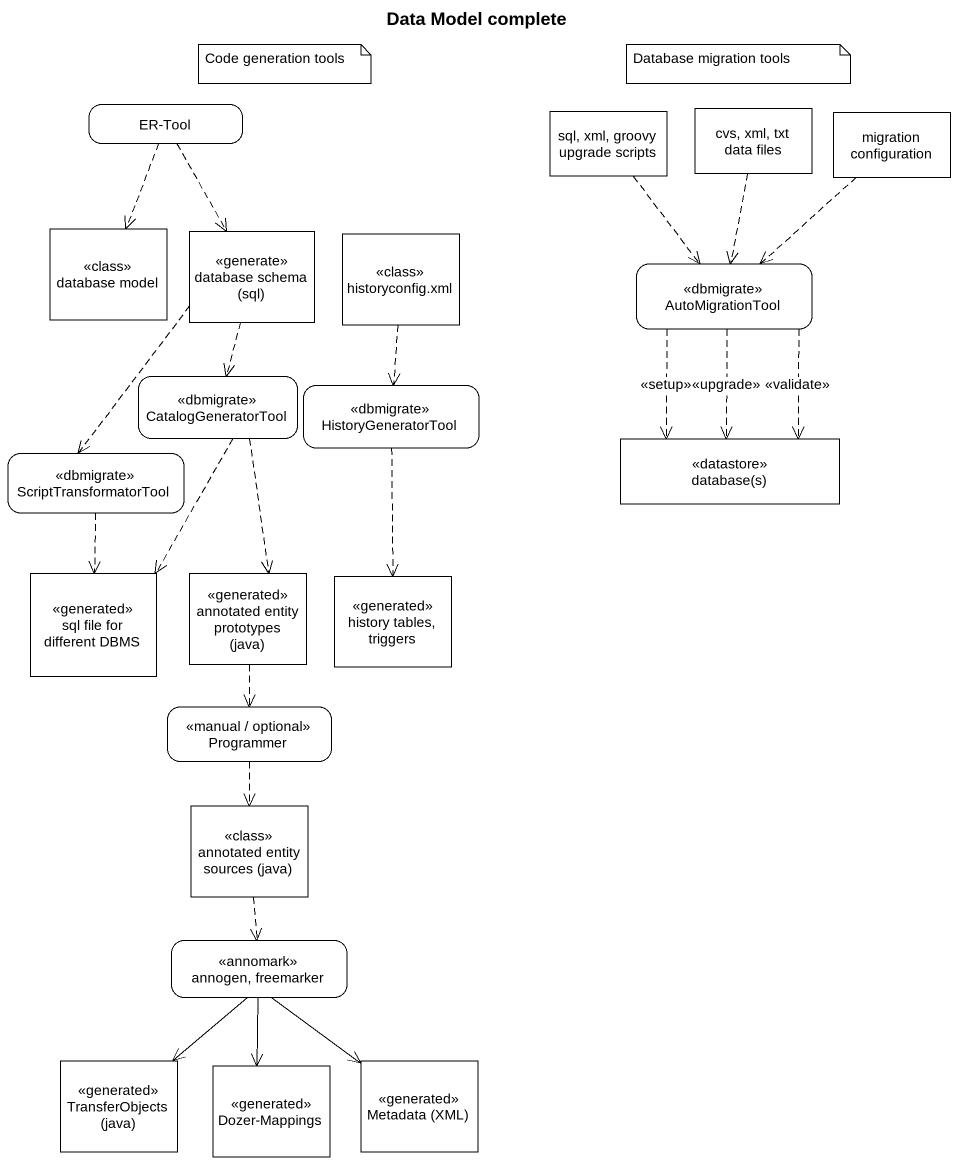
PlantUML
@startuml
title Data Model complete
hide empty description
state "ER-Tool" as ER_Tool
state "sql, xml, groovy upgrade scripts" as sql_xml_groovy_upgrade <<object>>
state "cvs, xml, txt data files" as cvs_xml_txt_data_files <<object>>
state "migration configuration" as migration_configuration <<object>>
state "database model" as database_model <<class>>
state "database schema (sql)" as database_schema_sql <<generate>>
state "historyconfig.xml" as historyconfig_xml <<class>>
state AutoMigrationTool <<dbmigrate>>
state CatalogGeneratorTool <<dbmigrate>>
state HistoryGeneratorTool <<dbmigrate>>
state "database(s)" as database_s <<datastore>>
state ScriptTransformatorTool <<dbmigrate>>
state "sql file for different DBMS" as sql_file_for_different_DBMS <<generated>>
state "annotated entity prototypes (java)" as annotated_entity_prototypes <<generated>>
state "history tables, triggers" as history_tables_triggers <<generated>>
state Programmer <<manual / optional>>
state "annotated entity sources (java)" as annotated_entity_sources <<class>>
state "annogen, freemarker" as annogen_freemarker <<annomark>>
state "TransferObjects (java)" as TransferObjects_java <<generated>>
state "Dozer-Mappings" as Dozer_Mappings <<generated>>
state "Metadata (XML)" as Metadata_XML <<generated>>
ER_Tool -[dashed]-> database_model
ER_Tool -[dashed]-> database_schema_sql
sql_xml_groovy_upgrade -[dashed]-> AutoMigrationTool
cvs_xml_txt_data_files -[dashed]-> AutoMigrationTool
migration_configuration -[dashed]-> AutoMigrationTool
database_schema_sql -[dashed]-> CatalogGeneratorTool
database_schema_sql -[dashed]-> ScriptTransformatorTool
historyconfig_xml -[dashed]-> HistoryGeneratorTool
AutoMigrationTool -[dashed]-> database_s : <<setup>>
AutoMigrationTool -[dashed]-> database_s : <<upgrade>>
AutoMigrationTool -[dashed]-> database_s : <<validate>>
CatalogGeneratorTool -[dashed]-> sql_file_for_different_DBMS
CatalogGeneratorTool -[dashed]-> annotated_entity_prototypes
HistoryGeneratorTool -[dashed]-> history_tables_triggers
ScriptTransformatorTool -[dashed]-> sql_file_for_different_DBMS
annotated_entity_prototypes -[dashed]-> Programmer
Programmer -[dashed]-> annotated_entity_sources
annotated_entity_sources -[dashed]-> annogen_freemarker
annogen_freemarker --> TransferObjects_java
annogen_freemarker --> Dozer_Mappings
annogen_freemarker --> Metadata_XML
note as N1
  Code generation tools
end note
note as N2
  Database migration tools
end note
@enduml
